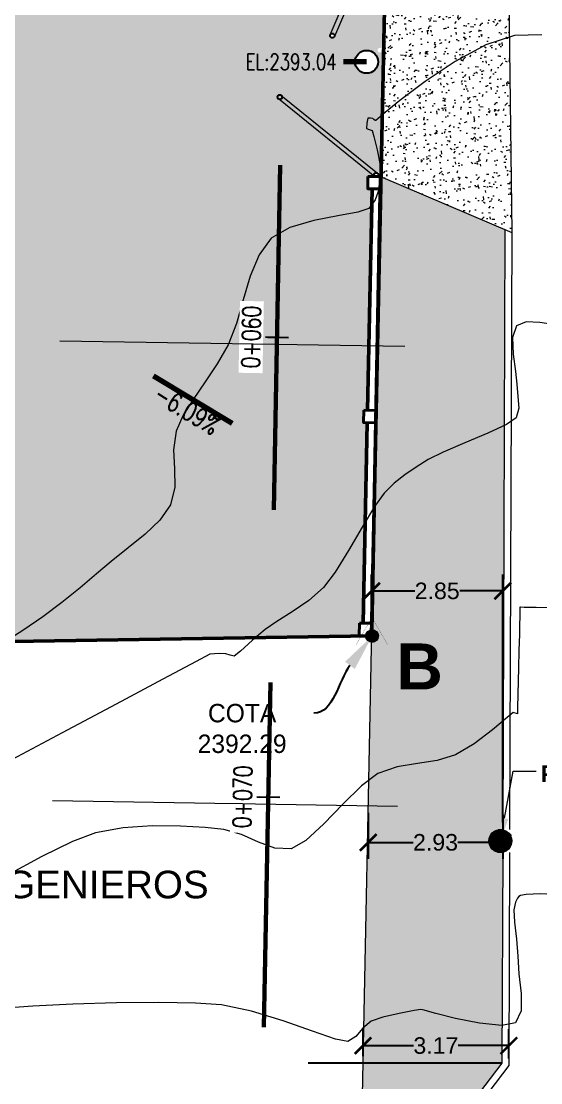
# Model space of a CAD drawing. Header units: metres. Extents: x 0 to 730306, y 0 to 8491524.
# Drawn here: x 729547.86 to 729559.16, y 8491336.63 to 8491359.72 of the extents above; entities that cross this region are included whole.
import ezdxf
from ezdxf import colors
from ezdxf.entities.mleader import LeaderData, LeaderLine
from ezdxf.enums import TextEntityAlignment as Align
from ezdxf.math import Vec2, Vec3

# ---------------------------------------------------------------- set-up
doc = ezdxf.new("R2010")
doc.units = ezdxf.units.M
doc.header["$PDMODE"] = 65
doc.linetypes.add('HIDDEN', pattern=[0.375, 0.25, -0.125])
for name, color, linetype in [('C-ALIG', 9, 'HIDDEN'), ('C-TOPO-MAJR', 9, 'Continuous'), ('C-TOPO-MINR', 8, 'Continuous'), ('C-TOPO-TEXT', 7, 'Continuous'), ('G-Formatos', 7, 'Continuous'), ('LINEAS DE SECCIÓN', 150, 'HIDDEN'), ('manzanas', 2, 'Continuous'), ('VERTICES', 3, 'Continuous')]:
    doc.layers.add(name, color=color, linetype=linetype)
for name, color, linetype, lineweight in [('CALLES', 5, 'Continuous', 18), ('COLUMNAS', 5, 'Continuous', 40), ('ESPINAS', 86, 'Continuous', 0), ('HACH', 7, 'Continuous', 0), ('MUROS', 252, 'Continuous', 50), ('T-POSTE', 7, 'Continuous', 25), ('T-VERTICE', 7, 'Continuous', 20), ('TEX-2', 5, 'Continuous', 5), ('TEXTO', 255, 'Continuous', 0)]:
    doc.layers.add(name, color=color, linetype=linetype, lineweight=lineweight)
doc.styles.add('Arial', font='arial.ttf')
doc.styles.add('Estilo_Generado_4', font='')
doc.styles.add('ROMANS-SP', font='simplex.shx', dxfattribs={"width": 0.75, "height": 1.8, "bigfont": '@extfont2.shx'})
doc.styles.get("Standard").update_dxf_attribs({"font": 'arial.ttf'})
doc.styles.add('Titulo', font='BRITANIC.TTF')
doc.styles.add('VERTICES', font='sanssb__.ttf')
doc.styles.get('Estilo_Generado_4').set_extended_font_data('Arial', bold=True)
doc.dimstyles.new('COTA JCCH', dxfattribs={"dimtxt": 1.8, "dimasz": 1.8, "dimexe": 1.8, "dimexo": 0.75, "dimgap": 0.09, "dimtad": 0, "dimtih": 1, "dimtoh": 1, "dimzin": 0, "dimdsep": 46, "dimtxsty": 'Standard', "dimblk": 'ARCHTICK', "dimcen": 0.09, "dimazin": 0, "dimtfac": 1, "dimtix": 1, "dimtofl": 0, "dimtmove": 0, "dimatfit": 3, "dimfxl": 1, "dimtolj": 1, "dimtzin": 0, "dimarcsym": 0})

# ---------------------------------------------------------------- blocks, each defined once
blk = doc.blocks.new('VERTICE')
at = {"layer": 'T-VERTICE', "lineweight": 5}
blk.add_hatch(color=6, dxfattribs=at).paths.add_polyline_path([(-1.259935754960499, 0, 1), (1.259935754960499, 0, 1)])
at = {"layer": 'T-VERTICE', "lineweight": 9, "const_width": 0.04000000000000001}
blk.add_lwpolyline([(-3.517691455372914, -1.969059891311008), (-0.05358984024242089, 4.030940108690447), (3.410511774890438, -1.96905989131119)], close=True, dxfattribs=at)
at = {"layer": 'T-VERTICE', "color": 10, "lineweight": 5}
blk.add_circle((0, 0), 1.379267573838399, dxfattribs=at)
at = {"layer": 'T-VERTICE', "lineweight": 5}
blk.add_circle((0, 0), 1.259935754960499, dxfattribs=at)
blk = doc.blocks.new('_ArchTick')
at = {"color": 0, "linetype": 'ByBlock', "const_width": 0.15}
blk.add_lwpolyline([(-0.5, -0.5), (0.5, 0.5)], dxfattribs=at)
blk = doc.blocks.new('AeccTickLine')
blk.add_line((0, -0.5), (0, 0.5))
blk = doc.blocks.new('POSTE DE CONCRETO')
at = {"layer": 'T-POSTE', "lineweight": 0}
h = blk.add_hatch(dxfattribs=at)
h.set_pattern_fill('ANSI31', color=256, scale=0.02, angle=135)
h.set_pattern_definition([(180, (0, 0), (-6.938893903907228e-18, -0.0635), [])])
edge = h.paths.add_edge_path()
edge.add_arc((0, 0), 1.728643028095317, 0, 360)
blk.add_circle((0, 0), 1.728643028095317, dxfattribs=at)
blk = doc.blocks.new('*U153', base_point=(729558.2815768316, 8491341.891152075, 2391.801))
at = {"color": 3, "linetype": 'ByBlock', "lineweight": -2, "xscale": 0.1446221087505031, "yscale": 0.1446221087505031, "zscale": 0.1446221087505031}
blk.add_blockref('POSTE DE CONCRETO', (729558.2815768316, 8491341.891152075, 2391.801), dxfattribs=at)
blk = doc.blocks.new('*D180')
at = {"layer": 'Defpoints', "color": 0, "transparency": 16777216}
for p in [(729555.4074041615, 8491342.65279093), (729558.3347450679, 8491342.605860367), (729558.3347450679, 8491341.859118903)]:
    blk.add_point(p, dxfattribs=at)
at = {"layer": 'manzanas', "color": 0, "lineweight": -2, "transparency": 16777216}
for p, q in [((729555.4074041615, 8491342.50279093), (729555.4074041615, 8491341.499118904)), ((729558.3347450679, 8491342.455860367), (729558.3347450679, 8491341.499118904)), ((729555.4074041615, 8491341.859118903), (729556.3824470567, 8491341.859118903)), ((729558.3347450679, 8491341.859118903), (729557.3597021727, 8491341.859118903))]:
    blk.add_line(p, q, dxfattribs=at)
at = {"layer": 'manzanas', "color": 0, "lineweight": -2, "transparency": 16777216, "xscale": 0.36, "yscale": 0.36, "zscale": 0.36, "rotation": 180}
blk.add_blockref('_ArchTick', (729555.4074041615, 8491341.859118903), dxfattribs=at)
at = {"layer": 'manzanas', "color": 0, "lineweight": -2, "transparency": 16777216, "xscale": 0.36, "yscale": 0.36, "zscale": 0.36}
blk.add_blockref('_ArchTick', (729558.3347450679, 8491341.859118903), dxfattribs=at)
at = {"layer": 'manzanas', "color": 0, "transparency": 16777216, "insert": (729556.8710746147, 8491341.859118903), "char_height": 0.36, "attachment_point": 5}
blk.add_mtext('\\A1;2.93', dxfattribs=at)
blk = doc.blocks.new('*D181')
at = {"layer": 'Defpoints', "color": 0, "transparency": 16777216}
for p in [(729558.3330489974, 8491347.32730777), (729555.4818759125, 8491346.35420483), (729558.3330489974, 8491342.141152075)]:
    blk.add_point(p, dxfattribs=at)
at = {"layer": 'manzanas', "color": 0, "lineweight": -2, "transparency": 16777216}
for p, q in [((729555.4818759125, 8491346.50420483), (729555.4818759125, 8491347.68730777)), ((729558.3330489974, 8491342.291152075), (729558.3330489974, 8491347.68730777)), ((729555.4818759125, 8491347.32730777), (729556.4174842831, 8491347.32730777)), ((729558.3330489974, 8491347.32730777), (729557.3974406269, 8491347.32730777))]:
    blk.add_line(p, q, dxfattribs=at)
at = {"layer": 'manzanas', "color": 0, "lineweight": -2, "transparency": 16777216, "xscale": 0.36, "yscale": 0.36, "zscale": 0.36, "rotation": 180}
blk.add_blockref('_ArchTick', (729555.4818759125, 8491347.32730777), dxfattribs=at)
at = {"layer": 'manzanas', "color": 0, "lineweight": -2, "transparency": 16777216, "xscale": 0.36, "yscale": 0.36, "zscale": 0.36}
blk.add_blockref('_ArchTick', (729558.3330489974, 8491347.32730777), dxfattribs=at)
at = {"layer": 'manzanas', "color": 0, "transparency": 16777216, "insert": (729556.907462455, 8491347.32730777), "char_height": 0.36, "attachment_point": 5}
blk.add_mtext('\\A1;2.85', dxfattribs=at)
blk = doc.blocks.new('*D183')
at = {"layer": 'Defpoints', "color": 0, "transparency": 16777216}
for p in [(729558.4643142943, 8491337.439777436), (729555.2945867608, 8491337.05851541), (729558.4643142943, 8491337.007735452)]:
    blk.add_point(p, dxfattribs=at)
at = {"layer": 'manzanas', "color": 0, "lineweight": -2, "transparency": 16777216}
for p, q in [((729555.2945867608, 8491337.208515411), (729555.2945867608, 8491337.799777435)), ((729558.4643142943, 8491337.157735452), (729558.4643142943, 8491337.799777435)), ((729555.2945867608, 8491337.439777436), (729556.3940153297, 8491337.439777436)), ((729558.4643142943, 8491337.439777436), (729557.3648857253, 8491337.439777436))]:
    blk.add_line(p, q, dxfattribs=at)
at = {"layer": 'manzanas', "color": 0, "lineweight": -2, "transparency": 16777216, "xscale": 0.36, "yscale": 0.36, "zscale": 0.36, "rotation": 180}
blk.add_blockref('_ArchTick', (729555.2945867608, 8491337.439777436), dxfattribs=at)
at = {"layer": 'manzanas', "color": 0, "lineweight": -2, "transparency": 16777216, "xscale": 0.36, "yscale": 0.36, "zscale": 0.36}
blk.add_blockref('_ArchTick', (729558.4643142943, 8491337.439777436), dxfattribs=at)
at = {"layer": 'manzanas', "color": 0, "transparency": 16777216, "insert": (729556.8794505275, 8491337.439777436), "char_height": 0.36, "attachment_point": 5}
blk.add_mtext('\\A1;3.17', dxfattribs=at)

msp = doc.modelspace()

# ---------------------------------------------------------------- hatches: boundary and pattern name
at = {"layer": 'HACH', "lineweight": 0}
h = msp.add_hatch(dxfattribs=at)
h.set_pattern_fill('DOTS', color=9, scale=0.25)
h.set_pattern_definition([(0, (-12.8279999998631, 1.75620000064373), (0.1984375, 0.396875), [0, -0.396875])])
h.paths.add_polyline_path([(729547.2669833461, 8491384.6675101), (729543.4360000001, 8491384.726200001), (729542.8813864345, 8491384.654071651, -0.4558277874321096), (729542.4521133472, 8491384.251145585), (729542.2967097978, 8491377.847636836), (729537.5715625843, 8491377.923958207), (729537.0945521041, 8491346.058790432), (729547.1769198076, 8491346.220775755)])
h.paths.add_polyline_path([(729555.9102158223, 8491376.413946858), (729555.8307709415, 8491376.415248234), (729555.8352203812, 8491376.684401039), (729555.9157496744, 8491376.683081904), (729556.0111776064, 8491381.324152865), (729555.9317526502, 8491381.325453915), (729555.9362020898, 8491381.594606718), (729556.0167114587, 8491381.59328791), (729556.0745758137, 8491384.407480486), (729555.7580000001, 8491384.3642), (729548.6580000002, 8491384.646200001), (729547.2669833461, 8491384.6675101), (729547.1769198076, 8491346.220775755), (729555.2117678061, 8491346.349865219), (729555.216362183, 8491346.627785485), (729555.2977367176, 8491346.626452504), (729555.3873908335, 8491350.986717943), (729555.3079459526, 8491350.98801932), (729555.3123953923, 8491351.257172124), (729555.3929246857, 8491351.25585299), (729555.4919632875, 8491356.072526354), (729555.3972291396, 8491356.074078182), (729555.4016785792, 8491356.343230987), (729555.6716418369, 8491356.33880877), (729555.7189821856, 8491358.833623698), (729555.6212083893, 8491358.833623698, -1), (729555.1212083893, 8491358.833623698, -1), (729555.6212083893, 8491358.833623698), (729555.7189821856, 8491358.833623698), (729555.7112618324, 8491359.08575934, -0.9905581058724036), (729555.6112708317, 8491359.086707944, -1.009531893254541), (729555.7112618324, 8491359.08575934), (729555.777762299, 8491361.931276629), (729555.5330394652, 8491361.935285404), (729555.5374889048, 8491362.204438208), (729555.6180181982, 8491362.203119073), (729555.7045027317, 8491366.40923408), (729555.625057851, 8491366.410535457), (729555.6295072905, 8491366.679688262), (729555.710036584, 8491366.678369127), (729555.8090964289, 8491371.496075645), (729555.7296515482, 8491371.497377021), (729555.7341009878, 8491371.766529826), (729555.8146302812, 8491371.765210692)])
h.paths.add_polyline_path([(729554.6763855072, 8491359.402349826, -1), (729554.5763855071, 8491359.402349826, -1)], flags=16)
h.paths.add_polyline_path([(729555.6706803134, 8491356.390764149, -1), (729555.5706803133, 8491356.390764149, -1)], flags=16)
h.paths.add_polyline_path([(729552.5087083448, 8491358.571123699), (729554.8087083448, 8491358.571123699), (729554.8087083448, 8491359.0961237), (729552.5087083448, 8491359.0961237)], flags=24)
h = msp.add_hatch(dxfattribs=at)
h.set_pattern_fill('AR-CONC', color=9, scale=0.003)
h.set_pattern_definition([(49.99999999999999, (-12.8279999998631, 1.75620000064373), (0.546554006988012, -0.04781725661670926), [0.05715000000000001, -0.62865]), (355, (-12.8279999998631, 1.75620000064373), (-0.105730264274908, 0.5731705357171054), [0.04572, -0.50292175251]), (100.4514447, (-12.7824539788631, 1.75221524014373), (0.4408237412710598, 0.5253532557365853), [0.0485700264, -0.5342707337999999]), (46.18420000000001, (-12.8279999998631, 1.90860000064373), (0.8132371226763897, -0.1261269837981814), [0.085725, -0.942975]), (96.63555760999996, (-12.7602302998631, 1.89808950064373), (0.712212402154509, 0.7422783737931646), [0.07285506942, -0.80140682448]), (351.1841511700001, (-12.8279999998631, 1.90860000064373), (0.7122124021949311, 0.742278373756598), [0.06857990121, -0.75437919576]), (21, (-12.7517999998631, 1.87050000064373), (0.4548431738073975, -0.3067955945612628), [0.05715000000000001, -0.62865]), (326.0000000000001, (-12.7517999998631, 1.87050000064373), (0.1854060850429412, 0.5525638983669579), [0.04572, -0.5029199999999999]), (71.45144499999999, (-12.7138964020631, 1.84493370094373), (0.6402492578361485, 0.2457683066577157), [0.04857002640000001, -0.5342698128]), (37.50000000000001, (-12.8279999998631, 1.75620000064373), (0.00926580975177545, 0.2536651166194593), [0, -0.496824, 0, -0.51054, 0, -0.5048250000000001]), (7.499999999999999, (-12.8279999998631, 1.75620000064373), (0.2004589875309172, 0.3005417244543586), [0, -0.291084, 0, -0.485394, 0, -0.192405]), (327.5, (-12.9979259998631, 1.75620000064373), (0.4067717855006142, -0.01718623197802033), [0, -0.1905, 0, -0.59436, 0, -0.78867]), (317.5, (-13.0741259998631, 1.75620000064373), (0.4443875441580541, 0.07627947309999909), [0, -0.24765, 0, -0.394716, 0, -0.56007])])
h.paths.add_polyline_path([(729558.4413175347, 8491361.947438518), (729555.8030138224, 8491361.93153433), (729555.8030027272, 8491361.930863168), (729555.8024605185, 8491361.93087205), (729555.6873397791, 8491356.33205513), (729558.5304255461, 8491355.121633466)])
h = msp.add_hatch(dxfattribs=at)
h.set_pattern_fill('AR-B816', color=256, scale=0.001)
h.set_pattern_definition([(0, (-12.8279999998631, 1.75620000064373), (0, 0.2032), []), (90, (-12.8279999998631, 1.75620000064373), (-0.2032, 0.2032), [0.2032, -0.2032])])
h.paths.add_polyline_path([(729558.3312423077, 8491341.646135055, -0.4740797010154166), (729558.0315768316, 8491341.891152075, -0.47631664911595), (729558.3330294638, 8491342.13580004), (729558.3806572651, 8491355.185396148), (729555.6873397791, 8491356.33205513), (729555.5801339323, 8491351.11817349), (729555.5779092149, 8491350.983597085), (729555.5773670061, 8491350.983605966), (729555.4821791247, 8491346.3542097), (729555.2730545858, 8491335.990799628), (729547.1527730926, 8491335.912915895), (729547.149234716, 8491334.402437525), (729556.3286403941, 8491334.4459405), (729558.3144986295, 8491337.05851541)])
h.paths.add_polyline_path([(729547.1527730926, 8491335.912915895), (729532.9955268209, 8491335.77713006), (729533.0023594924, 8491334.335392753), (729547.149234716, 8491334.402437525)])

# ---------------------------------------------------------------- linework, layer by layer
at = {"lineweight": 5}
for points in [[(729554.5803514838, 8491359.421865685), (729555.6367622624, 8491361.901945543)], [(729555.7292503073, 8491361.86391974), (729554.6721355544, 8491359.382177241)], [(729555.7777590276, 8491361.931136642), (729555.671641836, 8491356.338808721)], [(729558.4413037814, 8491361.948492043), (729558.5304255461, 8491355.121633466)], [(729555.5496383467, 8491356.333279207), (729553.45304343, 8491358.028600328)], [(729553.5093384943, 8491358.110863693), (729555.6124967978, 8491356.411053335)]]:
    msp.add_lwpolyline(points, dxfattribs=at)
for centre in [(729554.6263855072, 8491359.402349826), (729553.4844817993, 8491358.067480002), (729555.5810675713, 8491356.372166272)]:
    msp.add_circle(centre, 0.05)
at = {"color": 7, "linetype": 'Continuous', "lineweight": -3}
for radius in [0.2500000397182686, 0.2500000410755353, 0.2500000170366735]:
    msp.add_circle((729555.3712083893, 8491358.833623698, 2393.03711798403), radius, dxfattribs=at)
at = {"layer": 'C-ALIG', "color": 5, "linetype": 'HIDDEN', "lineweight": 60, "ltscale": 30}
msp.add_line((729554.5620192188, 8491412.827299966), (729552.9309506777, 8491326.92805398), dxfattribs=at)
at = {"layer": 'C-TOPO-MAJR', "color": 3, "linetype": 'Continuous', "lineweight": 9, "elevation": 2392.5}
msp.add_lwpolyline([(729559.4709520687, 8491353.115548484), (729559.1381353452, 8491353.168053098), (729558.8439905269, 8491353.176877894), (729558.6331141143, 8491353.089611411), (729558.5474741808, 8491352.842559842), (729558.5596378556, 8491352.478131209), (729558.610100222, 8491352.103066795), (729558.6393563638, 8491351.82410788), (729558.6620720008, 8491351.559589399), (729558.6830626301, 8491351.305770244), (729558.626866058, 8491351.090951903), (729558.4164523741, 8491350.946548464), (729558.0053810183, 8491350.75535024), (729557.5080069083, 8491350.545783961), (729557.0386849609, 8491350.346276373), (729556.7117700935, 8491350.185254207), (729556.4495186572, 8491350.021912381), (729556.2047703894, 8491349.85439489), (729555.9745605208, 8491349.670324182), (729555.7559242821, 8491349.457322717), (729555.5451321435, 8491349.163023738), (729555.2760237857, 8491348.714579854), (729554.980290864, 8491348.207848195), (729554.6896250334, 8491347.738685867), (729554.435717949, 8491347.40295), (729554.1144724943, 8491347.121460345), (729553.7546659549, 8491346.87268755), (729553.4185787166, 8491346.661162365), (729553.1684911662, 8491346.491415547), (729552.8905651313, 8491346.254037337), (729552.6284356483, 8491346.017640155), (729552.4942653388, 8491345.906440638), (729552.405105774, 8491345.928355712), (729552.3124430015, 8491345.959274314), (729552.1687642446, 8491345.967491288), (729551.9659707817, 8491345.949744193), (729551.6663283476, 8491345.79664192), (729550.942848141, 8491345.410170577), (729549.9278703546, 8491344.866048057), (729548.7537351813, 8491344.239992237), (729547.5527828137, 8491343.607721005)], dxfattribs=at)
at = {"layer": 'C-TOPO-MINR', "color": 84, "linetype": 'Continuous', "lineweight": 0}
for points, elevation in [([(729559.1816754158, 8491359.420778375), (729558.5905977861, 8491359.408819927), (729557.9668041258, 8491359.203379452), (729557.2956324132, 8491358.840858271), (729556.6485933287, 8491358.407973401), (729556.0971975517, 8491357.991441851), (729555.7729992886, 8491357.728264844), (729555.6220805557, 8491357.60088047), (729555.5739683791, 8491357.55969616), (729555.5673786409, 8491357.554306796), (729555.5599207728, 8491357.55890606), (729555.5301745294, 8491357.582757108), (729555.508609524, 8491357.599390477), (729555.455274479, 8491357.605171818), (729555.4005871561, 8491357.605108257), (729555.3805935977, 8491357.496264515), (729555.3713170734, 8491357.382760976), (729555.4310182132, 8491357.359922364), (729555.492864865, 8491357.337145945), (729555.5305675563, 8491357.209026193), (729555.6019402381, 8491356.92017903), (729555.6671125889, 8491356.586900266), (729555.6862142859, 8491356.325485714), (729555.6450136228, 8491356.073327092), (729555.5598281878, 8491355.835530216), (729555.4193878629, 8491355.643244857), (729555.1831854256, 8491355.560884345), (729554.7496537938, 8491355.48485372), (729554.2221224321, 8491355.385265943), (729553.7039208055, 8491355.232233971), (729553.2983783785, 8491354.995870763), (729553.0325889024, 8491354.637262404), (729552.8411863735, 8491354.172985615), (729552.6888106243, 8491353.656389304), (729552.5401014874, 8491353.140822375), (729552.3596987954, 8491352.679633735), (729552.1252443729, 8491352.268894454), (729551.8607900701, 8491351.871827466), (729551.600590758, 8491351.492509488), (729551.3789013074, 8491351.135017237), (729551.2299765887, 8491350.803427424), (729551.1720769285, 8491350.397783874), (729551.1919403591, 8491349.9848475), (729551.2006952633, 8491349.580810903), (729551.1094700241, 8491349.201866668), (729550.8787181345, 8491348.864284124), (729550.557160448, 8491348.559792371), (729550.1883263895, 8491348.267773675), (729549.8157453828, 8491347.96761029), (729549.501619068, 8491347.69688812), (729549.1421981975, 8491347.394122211), (729548.7480526682, 8491347.07675354), (729548.3297523767, 8491346.762223072), (729547.8978672201, 8491346.467971785), (729547.4945313191, 8491346.21074853)], 2393), ([(729559.6012907847, 8491346.959432544), (729559.0572529271, 8491346.96746162), (729558.7985320823, 8491346.970975067), (729558.7154735015, 8491346.971825434), (729558.7044354356, 8491346.971743543), (729558.7032973594, 8491346.963251794), (729558.7038093618, 8491346.924210941), (729558.7048109092, 8491346.89562303), (729558.7030148697, 8491346.77595955), (729558.6994761906, 8491346.582485715), (729558.6939956772, 8491346.385460297), (729558.6838036441, 8491346.034904338), (729558.6729622887, 8491345.656261593), (729558.665533808, 8491345.3749758), (729558.6607699544, 8491345.077034539), (729558.6570746623, 8491344.789514728), (729558.6528704227, 8491344.658701409), (729558.5589077495, 8491344.68535821), (729558.4284707842, 8491344.57240297), (729558.1134187557, 8491344.308370112), (729557.7079142557, 8491344.001838464), (729557.3061198766, 8491343.76138686), (729556.9101282115, 8491343.640603958), (729556.4781561233, 8491343.576968238), (729556.0385526095, 8491343.504893262), (729555.6196666668, 8491343.358792594), (729555.2632016056, 8491343.09297179), (729554.8577403396, 8491342.692474887), (729554.4413977661, 8491342.260808568), (729554.0522887828, 8491341.901479518), (729553.728528287, 8491341.717994424), (729553.3788492456, 8491341.731885653), (729553.02217234, 8491341.866772294), (729552.6531080749, 8491342.03349546), (729552.2662669554, 8491342.142896248), (729551.8627315221, 8491342.184061905), (729551.3258289614, 8491342.214348296), (729550.7120523744, 8491342.2163875), (729550.0778948622, 8491342.172811575), (729549.4798495254, 8491342.066252593), (729548.9741727387, 8491341.876168087), (729548.3095440567, 8491341.549978582), (729547.5620841066, 8491341.145551903)], 2392), ([(729559.7199558819, 8491340.71416074), (729559.144158107, 8491340.739327332), (729558.8398678201, 8491340.727540467), (729558.7172248134, 8491340.701427298), (729558.6838635171, 8491340.682163255), (729558.6520939738, 8491340.64701066), (729558.6069237246, 8491340.560158053), (729558.5773785894, 8491340.394875947), (729558.5877176593, 8491340.126983518), (729558.6342977296, 8491339.753944652), (729558.6582925172, 8491339.38799932), (729558.6834708764, 8491338.998899022), (729558.7304256684, 8491338.574180428), (729558.7301274411, 8491338.193565927), (729558.6135467424, 8491337.936777905), (729558.3147618927, 8491337.876184287), (729557.8302137947, 8491337.926578514), (729557.3030559204, 8491338.032301657), (729556.8764417421, 8491338.137694772), (729556.6935247313, 8491338.187098926), (729556.6233902203, 8491338.209699897), (729556.5534178544, 8491338.229206188), (729556.4041419252, 8491338.204048168), (729556.08171654, 8491338.14011914), (729555.7246669783, 8491338.056165216), (729555.4715185186, 8491337.970932512), (729555.2933642778, 8491337.819318082), (729555.1399575879, 8491337.640394598), (729554.9627912352, 8491337.52954821), (729554.6941874112, 8491337.58289922), (729554.1950267344, 8491337.753889013), (729553.5558979367, 8491337.977900296), (729552.8673897508, 8491338.190315781), (729552.2200909092, 8491338.326518182), (729551.6486965746, 8491338.366713455), (729550.8530075045, 8491338.3804274), (729549.9325547607, 8491338.371402413), (729548.9868694041, 8491338.343380883), (729548.1154824957, 8491338.300105209), (729547.4179250969, 8491338.245317781)], 2391.5), ([(729559.7199558819, 8491340.71416074), (729559.144158107, 8491340.739327332), (729558.8398678201, 8491340.727540467), (729558.7172248134, 8491340.701427298), (729558.6838635171, 8491340.682163255), (729558.6520939738, 8491340.64701066), (729558.6069237246, 8491340.560158053), (729558.5773785894, 8491340.394875947), (729558.5877176593, 8491340.126983518), (729558.6342977296, 8491339.753944652), (729558.6582925172, 8491339.38799932), (729558.6834708764, 8491338.998899022), (729558.7304256684, 8491338.574180428), (729558.7301274411, 8491338.193565927), (729558.6135467424, 8491337.936777905), (729558.3147618927, 8491337.876184287), (729557.8302137947, 8491337.926578514), (729557.3030559204, 8491338.032301657), (729556.8764417421, 8491338.137694772), (729556.6935247313, 8491338.187098926), (729556.6233902203, 8491338.209699897), (729556.5534178544, 8491338.229206188), (729556.4041419252, 8491338.204048168), (729556.08171654, 8491338.14011914), (729555.7246669783, 8491338.056165216), (729555.4715185186, 8491337.970932512), (729555.2933642778, 8491337.819318082), (729555.1399575879, 8491337.640394598), (729554.9627912352, 8491337.52954821), (729554.6941874112, 8491337.58289922), (729554.1950267344, 8491337.753889013), (729553.5558979367, 8491337.977900296), (729552.8673897508, 8491338.190315781), (729552.2200909092, 8491338.326518182), (729551.6486965746, 8491338.366713455), (729550.8530075045, 8491338.3804274), (729549.9325547607, 8491338.371402413), (729548.9868694041, 8491338.343380883), (729548.1154824957, 8491338.300105209), (729547.4179250969, 8491338.245317781)], 2391.5), ([(729559.7199558819, 8491340.71416074), (729559.144158107, 8491340.739327332), (729558.8398678201, 8491340.727540467), (729558.7172248134, 8491340.701427298), (729558.6838635171, 8491340.682163255), (729558.6520939738, 8491340.64701066), (729558.6069237246, 8491340.560158053), (729558.5773785894, 8491340.394875947), (729558.5877176593, 8491340.126983518), (729558.6342977296, 8491339.753944652), (729558.6582925172, 8491339.38799932), (729558.6834708764, 8491338.998899022), (729558.7304256684, 8491338.574180428), (729558.7301274411, 8491338.193565927), (729558.6135467424, 8491337.936777905), (729558.3147618927, 8491337.876184287), (729557.8302137947, 8491337.926578514), (729557.3030559204, 8491338.032301657), (729556.8764417421, 8491338.137694772), (729556.6935247313, 8491338.187098926), (729556.6233902203, 8491338.209699897), (729556.5534178544, 8491338.229206188), (729556.4041419252, 8491338.204048168), (729556.08171654, 8491338.14011914), (729555.7246669783, 8491338.056165216), (729555.4715185186, 8491337.970932512), (729555.2933642778, 8491337.819318082), (729555.1399575879, 8491337.640394598), (729554.9627912352, 8491337.52954821), (729554.6941874112, 8491337.58289922), (729554.1950267344, 8491337.753889013), (729553.5558979367, 8491337.977900296), (729552.8673897508, 8491338.190315781), (729552.2200909092, 8491338.326518182), (729551.6486965746, 8491338.366713455), (729550.8530075045, 8491338.3804274), (729549.9325547607, 8491338.371402413), (729548.9868694041, 8491338.343380883), (729548.1154824957, 8491338.300105209), (729547.4179250969, 8491338.245317781)], 2391.5)]:
    msp.add_lwpolyline(points, dxfattribs=dict(at, elevation=elevation))
at = {"layer": 'CALLES', "lineweight": 13}
for points in [[(729555.6716405124, 8491356.33873897), (729558.5304255461, 8491355.121633466), (729558.4830499965, 8491342.141152075)], [(729558.3806642545, 8491355.187311204), (729558.3330489974, 8491342.141152075)], [(729521.2151580305, 8491335.92620815), (729532.9955268209, 8491335.77713006), (729555.2730545858, 8491335.990799628), (729555.4842503224, 8491346.46336088)], [(729555.3943027669, 8491346.466744669), (729555.3943073412, 8491346.467247484)], [(729558.331224121, 8491341.641152075), (729558.3144986295, 8491337.05851541), (729556.3286403941, 8491334.4459405), (729521.2104685745, 8491334.279508704)], [(729558.48122512, 8491341.641152075), (729558.4643142943, 8491337.007735452), (729556.403305071, 8491334.296292666), (729521.2111794456, 8491334.12951039)]]:
    msp.add_lwpolyline(points, dxfattribs=at)
at = {"layer": 'COLUMNAS'}
for points in [[(729555.4016785792, 8491356.343230987), (729555.6716418368, 8491356.33880877), (729555.6671924016, 8491356.069655947), (729555.3972291396, 8491356.074078182)], [(729555.3123953923, 8491351.257172124), (729555.5823586498, 8491351.252749907), (729555.5779092149, 8491350.983597085), (729555.3079459526, 8491350.98801932)], [(729555.216362183, 8491346.627785485), (729555.4863254405, 8491346.623363268), (729555.4818760054, 8491346.354210446), (729555.2119127434, 8491346.35863268)]]:
    msp.add_lwpolyline(points, close=True, dxfattribs=at)
at = {"layer": 'manzanas'}
msp.add_lwpolyline([(729558.3144986295, 8491337.05851541), (729554.1000337454, 8491337.05851541)], dxfattribs=at)
at = {"layer": 'MUROS'}
for p, q in [((729555.4842503224, 8491346.46336088), (729555.6716418369, 8491356.33880877)), ((729555.3929246857, 8491351.25585299), (729555.4919632875, 8491356.072526354)), ((729555.2977367176, 8491346.626452504), (729555.3873908335, 8491350.986717943)), ((729555.2922192761, 8491346.358115582), (729555.2922028654, 8491346.357317457)), ((729555.2942845199, 8491346.466965575), (729555.29427517, 8491346.46647284))]:
    msp.add_line(p, q, dxfattribs=at)
msp.add_lwpolyline([(729556.2869963892, 8491385.495936397), (729556.5190000001, 8491400.9942), (729538.0210724886, 8491401.27110754), (729537.7890688778, 8491385.772843944), (729537.6890800808, 8491385.774340743), (729537.0945521041, 8491346.058790432), (729555.4821791247, 8491346.3542097)], close=True, dxfattribs=at)
msp.add_lwpolyline([(729537.6890800808, 8491385.774340743), (729537.0945521041, 8491346.058790432), (729555.4821791247, 8491346.3542097), (729556.2869963894, 8491385.495936407), (729537.7890688778, 8491385.772843946)], dxfattribs=at)

# ---------------------------------------------------------------- block references
at = {"layer": 'ESPINAS'}
msp.add_blockref('*U153', (729558.2815768316, 8491341.891152075, 2391.801), dxfattribs=at)
at = {"layer": 'manzanas', "xscale": 0.1, "yscale": 0.1}
msp.add_blockref('VERTICE', (729555.492897006, 8491346.34801746), dxfattribs=at)

# ---------------------------------------------------------------- texts
at = {"color": 7, "linetype": 'Continuous', "lineweight": 5, "attachment_point": 6, "style": 'ROMANS-SP'}
for insert, char_height in [((729554.7212083209, 8491358.833623698, 2393.03711798403), 0.350000055605576), ((729554.7212083201, 8491358.833623698, 2393.03711798403), 0.3500000575057494), ((729554.7212083346, 8491358.833623698, 2393.03711798403), 0.3500000238513428)]:
    msp.add_mtext('{\\C2;EL:2393.04}', dxfattribs=dict(at, insert=insert, char_height=char_height))
at = {"layer": 'C-TOPO-TEXT', "color": 7, "linetype": 'Continuous', "lineweight": 5, "attachment_point": 8, "style": 'ROMANS-SP'}
for insert, char_height, rotation in [((729551.3607866243, 8491351.099591723), 0.4000000635492297, 328.9465454236569), ((729551.3607866233, 8491351.09959172), 0.4000000657208564, 328.9465453715491), ((729551.3607866358, 8491351.099591743), 0.4000000272586775, 328.9465454075102)]:
    msp.add_mtext('{\\C2;-6.09%}', dxfattribs=dict(at, insert=insert, char_height=char_height, rotation=rotation))
at = {"layer": 'TEX-2', "lineweight": 9, "style": 'Arial'}
msp.add_text('COLEGIO DE INGENIEROS', height=0.6, dxfattribs=at).set_placement((729541.2264580212, 8491340.643901845, -2393.5))
at = {"layer": 'VERTICES', "style": 'VERTICES'}
msp.add_text('B', height=1, dxfattribs=at).set_placement((729556.5266877793, 8491345.685508694), align=Align.MIDDLE)

# ---------------------------------------------------------------- dimensions: what is measured, and where the dimension line sits
at = {"layer": 'manzanas'}
for base, p1, p2, picture, middle in [((729558.3330489974, 8491347.32730777), (729555.4818759125, 8491346.35420483), (729558.3330489974, 8491342.141152075), '*D181', (729556.907462455, 8491347.32730777)), ((729558.3347450679, 8491341.859118903), (729555.4074041615, 8491342.65279093), (729558.3347450679, 8491342.605860367), '*D180', (729556.8710746147, 8491341.859118903)), ((729558.4643142943, 8491337.439777436), (729555.2945867608, 8491337.05851541), (729558.4643142943, 8491337.007735452), '*D183', (729556.8794505275, 8491337.439777436))]:
    dim = msp.add_linear_dim(base=base, p1=p1, p2=p2, dimstyle='COTA JCCH', dxfattribs=at)
    dim.commit()
    dim.dimension.update_dxf_attribs({"geometry": picture, "text_midpoint": middle})

# ---------------------------------------------------------------- leaders
at = {"color": 10, "linetype": 'Continuous', "lineweight": -3}
for points, override in [([(729555.3712083893, 8491358.833623698, 2393.03711798403), (729555.2212084004, 8491358.833623698, 2393.03711798403), (729554.8712083448, 8491358.833623698, 2393.03711798403)], {"dimscale": 1, "dimasz": 0.350000055605576, "dimtxsty": 'Standard', "dimclrd": 10, "dimlwd": 65535}), ([(729555.3712083893, 8491358.833623698, 2393.03711798403), (729555.2212084023, 8491358.833623698, 2393.03711798403), (729554.8712083448, 8491358.833623698, 2393.03711798403)], {"dimscale": 1, "dimasz": 0.3500000575057494, "dimtxsty": 'Standard', "dimclrd": 10, "dimlwd": 65535}), ([(729555.3712083893, 8491358.833623698, 2393.03711798403), (729555.2212083687, 8491358.833623698, 2393.03711798403), (729554.8712083448, 8491358.833623698, 2393.03711798403)], {"dimscale": 1, "dimasz": 0.3500000238513428, "dimtxsty": 'Standard', "dimclrd": 10, "dimlwd": 65535})]:
    msp.add_leader(points, dimstyle='COTA JCCH', override=override, dxfattribs=at)
at = {"layer": 'C-TOPO-TEXT', "color": 1, "linetype": 'Continuous', "lineweight": -3}
for points, override in [([(729552.4496001144, 8491350.969263038), (729550.7362270049, 8491352.000938306)], {"dimscale": 1, "dimasz": 0.4000000635492297, "dimclrd": 1, "dimlwd": 65535}), ([(729552.4496001194, 8491350.969263036), (729550.7362270011, 8491352.000938311)], {"dimscale": 1, "dimasz": 0.4000000657208564, "dimclrd": 1, "dimlwd": 65535}), ([(729552.4496000271, 8491350.96926307), (729550.7362270734, 8491352.000938244)], {"dimscale": 1, "dimasz": 0.4000000272586775, "dimclrd": 1, "dimlwd": 65535})]:
    msp.add_leader(points, dimstyle='COTA JCCH', override=override, dxfattribs=at)
at = {"layer": 'TEX-2', "lineweight": 9}
ml = msp.add_multileader_mtext('Standard', dxfattribs=at)
ml.set_content('{\\H1.44x;\\C1;POSTE\\H0.69444x; }', color=2, style='Estilo_Generado_4')
ml.set_leader_properties(color=5, linetype='ByLayer', lineweight=-1)
ml.build(insert=Vec2(0, 0))
ml.multileader.update_dxf_attribs({"dogleg_length": 2.5, "arrow_head_size": 0.5, "scale": 0.2})
ctx = ml.context
ctx.base_point, ctx.scale, ctx.char_height, ctx.arrow_head_size, ctx.landing_gap_size, ctx.plane_origin = Vec3(729559.0599608908, 8491343.40779654, 2391.801), 0.2, 0.25, 0.5, 0.1, Vec3(729558.2815768316, 8491341.891152075, 2391.801)
notes = []
notes.append((ctx, [(0, (1, 1, 0), (729558.5599608908, 8491343.40779654, 2391.801), (1, 0), 0.5, [(0, [(729558.2815768316, 8491341.891152075, 2391.801)], 0, [])])]))
ctx.mtext.insert, ctx.mtext.flow_direction = Vec3(729559.1599608908, 8491343.535988899, 2391.801), 5
at = {"layer": 'TEXTO', "lineweight": 5}
ml = msp.add_multileader_mtext('Standard', dxfattribs=at)
ml.set_content('{\\C255;COTA\\P2392.29}', color=1, style='Titulo')
ml.set_leader_properties()
ml.build(insert=Vec2(0, 0))
ml.multileader.update_dxf_attribs({"leader_type": 2, "has_text_frame": 1, "arrow_head_size": 0.8, "scale": 0.2})
ctx = ml.context
ctx.base_point, ctx.scale, ctx.char_height, ctx.arrow_head_size, ctx.landing_gap_size, ctx.plane_origin = Vec3(729551.1080742049, 8491344.667401034), 0.2, 0.4, 0.8, 0.4, Vec3(729555.492897006, 8491346.34801746)
ctx.text_align_type = 1
notes.append((ctx, [(1, (1, 1, 0), (729555.8230925199, 8491344.667401034), (-1, 0), 1.6, [(0, [(729555.492897006, 8491346.34801746)], 0, [])])]))
ctx.mtext.insert, ctx.mtext.alignment, ctx.mtext.flow_direction = Vec3(729552.6655833625, 8491344.870770998), 2, 5
for ctx, leaders in notes:
    for number, flags, end, landing, length, lines in leaders:
        leader = LeaderData()
        leader.index, (leader.has_last_leader_line, leader.has_dogleg_vector, leader.attachment_direction) = number, flags
        leader.last_leader_point, leader.dogleg_vector, leader.dogleg_length = Vec3(end), Vec3(landing), length
        for number, points, colour, breaks in lines:
            line = LeaderLine()
            line.index, line.vertices, line.color, line.breaks = number, Vec3.list(points), colors.encode_raw_color(colour), breaks
            leader.lines.append(line)
        ctx.leaders.append(leader)

# ---------------------------------------------------------------- next in the draw order: texts
at = {"layer": 'G-Formatos', "color": 2, "linetype": 'Continuous', "lineweight": 9, "char_height": 0.4000000272586775, "width": 1.442857241183086, "attachment_point": 8, "rotation": 88.91218935255424, "style": 'ROMANS-SP', "bg_fill": 3, "box_fill_scale": 1.15, "bg_fill_color": 256, "bg_fill_true_color": 13158600, "bg_fill_transparency": 0}
for s, insert in [('{\\C2;0+060}', (729553.0629998655, 8491352.844948051)), ('{\\C2;0+070}', (729552.8731524971, 8491342.846750315))]:
    msp.add_mtext(s, dxfattribs=dict(at, insert=insert))

# ---------------------------------------------------------------- next in the draw order: linework, layer by layer
at = {"layer": 'C-ALIG', "color": 5, "linetype": 'HIDDEN', "lineweight": 60, "ltscale": 30}
msp.add_line((729554.5620192188, 8491412.827299966), (729552.9309506777, 8491326.92805398), dxfattribs=at)
at = {"layer": 'C-TOPO-MAJR', "color": 3, "linetype": 'Continuous', "lineweight": 9, "elevation": 2392.5}
msp.add_lwpolyline([(729559.4709520687, 8491353.115548484), (729559.1381353452, 8491353.168053098), (729558.8439905269, 8491353.176877894), (729558.6331141143, 8491353.089611411), (729558.5474741808, 8491352.842559842), (729558.5596378556, 8491352.478131209), (729558.610100222, 8491352.103066795), (729558.6393563638, 8491351.82410788), (729558.6620720008, 8491351.559589399), (729558.6830626301, 8491351.305770244), (729558.626866058, 8491351.090951903), (729558.4164523741, 8491350.946548464), (729558.0053810183, 8491350.75535024), (729557.5080069083, 8491350.545783961), (729557.0386849609, 8491350.346276373), (729556.7117700935, 8491350.185254207), (729556.4495186572, 8491350.021912381), (729556.2047703894, 8491349.85439489), (729555.9745605208, 8491349.670324182), (729555.7559242821, 8491349.457322717), (729555.5451321435, 8491349.163023738), (729555.2760237857, 8491348.714579854), (729554.980290864, 8491348.207848195), (729554.6896250334, 8491347.738685867), (729554.435717949, 8491347.40295), (729554.1144724943, 8491347.121460345), (729553.7546659549, 8491346.87268755), (729553.4185787166, 8491346.661162365), (729553.1684911662, 8491346.491415547), (729552.8905651313, 8491346.254037337), (729552.6284356483, 8491346.017640155), (729552.4942653388, 8491345.906440638), (729552.405105774, 8491345.928355712), (729552.3124430015, 8491345.959274314), (729552.1687642446, 8491345.967491288), (729551.9659707817, 8491345.949744193), (729551.6663283476, 8491345.79664192), (729550.942848141, 8491345.410170577), (729549.9278703546, 8491344.866048057), (729548.7537351813, 8491344.239992237), (729547.5527828137, 8491343.607721005)], dxfattribs=at)
at = {"layer": 'C-TOPO-MINR', "color": 84, "linetype": 'Continuous', "lineweight": 0}
for points, elevation in [([(729559.1816754158, 8491359.420778375), (729558.5905977861, 8491359.408819927), (729557.9668041258, 8491359.203379452), (729557.2956324132, 8491358.840858271), (729556.6485933287, 8491358.407973401), (729556.0971975517, 8491357.991441851), (729555.7729992886, 8491357.728264844), (729555.6220805557, 8491357.60088047), (729555.5739683791, 8491357.55969616), (729555.5673786409, 8491357.554306796), (729555.5599207728, 8491357.55890606), (729555.5301745294, 8491357.582757108), (729555.508609524, 8491357.599390477), (729555.455274479, 8491357.605171818), (729555.4005871561, 8491357.605108257), (729555.3805935977, 8491357.496264515), (729555.3713170734, 8491357.382760976), (729555.4310182132, 8491357.359922364), (729555.492864865, 8491357.337145945), (729555.5305675563, 8491357.209026193), (729555.6019402381, 8491356.92017903), (729555.6671125889, 8491356.586900266), (729555.6862142859, 8491356.325485714), (729555.6450136228, 8491356.073327092), (729555.5598281878, 8491355.835530216), (729555.4193878629, 8491355.643244857), (729555.1831854256, 8491355.560884345), (729554.7496537938, 8491355.48485372), (729554.2221224321, 8491355.385265943), (729553.7039208055, 8491355.232233971), (729553.2983783785, 8491354.995870763), (729553.0325889024, 8491354.637262404), (729552.8411863735, 8491354.172985615), (729552.6888106243, 8491353.656389304), (729552.5401014874, 8491353.140822375), (729552.3596987954, 8491352.679633735), (729552.1252443729, 8491352.268894454), (729551.8607900701, 8491351.871827466), (729551.600590758, 8491351.492509488), (729551.3789013074, 8491351.135017237), (729551.2299765887, 8491350.803427424), (729551.1720769285, 8491350.397783874), (729551.1919403591, 8491349.9848475), (729551.2006952633, 8491349.580810903), (729551.1094700241, 8491349.201866668), (729550.8787181345, 8491348.864284124), (729550.557160448, 8491348.559792371), (729550.1883263895, 8491348.267773675), (729549.8157453828, 8491347.96761029), (729549.501619068, 8491347.69688812), (729549.1421981975, 8491347.394122211), (729548.7480526682, 8491347.07675354), (729548.3297523767, 8491346.762223072), (729547.8978672201, 8491346.467971785), (729547.4945313191, 8491346.21074853)], 2393), ([(729559.6012907847, 8491346.959432544), (729559.0572529271, 8491346.96746162), (729558.7985320823, 8491346.970975067), (729558.7154735015, 8491346.971825434), (729558.7044354356, 8491346.971743543), (729558.7032973594, 8491346.963251794), (729558.7038093618, 8491346.924210941), (729558.7048109092, 8491346.89562303), (729558.7030148697, 8491346.77595955), (729558.6994761906, 8491346.582485715), (729558.6939956772, 8491346.385460297), (729558.6838036441, 8491346.034904338), (729558.6729622887, 8491345.656261593), (729558.665533808, 8491345.3749758), (729558.6607699544, 8491345.077034539), (729558.6570746623, 8491344.789514728), (729558.6528704227, 8491344.658701409), (729558.5589077495, 8491344.68535821), (729558.4284707842, 8491344.57240297), (729558.1134187557, 8491344.308370112), (729557.7079142557, 8491344.001838464), (729557.3061198766, 8491343.76138686), (729556.9101282115, 8491343.640603958), (729556.4781561233, 8491343.576968238), (729556.0385526095, 8491343.504893262), (729555.6196666668, 8491343.358792594), (729555.2632016056, 8491343.09297179), (729554.8577403396, 8491342.692474887), (729554.4413977661, 8491342.260808568), (729554.0522887828, 8491341.901479518), (729553.728528287, 8491341.717994424), (729553.3788492456, 8491341.731885653), (729553.02217234, 8491341.866772294), (729552.6531080749, 8491342.03349546), (729552.2662669554, 8491342.142896248), (729551.8627315221, 8491342.184061905), (729551.3258289614, 8491342.214348296), (729550.7120523744, 8491342.2163875), (729550.0778948622, 8491342.172811575), (729549.4798495254, 8491342.066252593), (729548.9741727387, 8491341.876168087), (729548.3095440567, 8491341.549978582), (729547.5620841066, 8491341.145551903)], 2392)]:
    msp.add_lwpolyline(points, dxfattribs=dict(at, elevation=elevation))
at = {"layer": 'LINEAS DE SECCIÓN', "color": 150, "linetype": 'HIDDEN', "lineweight": 20, "ltscale": 30}
for points in [[(729567.4503546426, 8491352.461005695), (729540.4538237278, 8491352.893808844), (729536.4543376663, 8491352.957927829)], [(729567.2900571806, 8491342.46229054), (729540.2935262658, 8491342.895093689), (729536.2940402043, 8491342.959212674)]]:
    msp.add_lwpolyline(points, dxfattribs=at)

# ---------------------------------------------------------------- next in the draw order: block references
at = {"layer": 'G-Formatos', "color": 3, "linetype": 'Continuous', "lineweight": 9, "extrusion": (-1.224426085515934e-16, 2.324959720045302e-18, -1), "xscale": 0.5000000340733469, "yscale": 0.5000000340733469, "zscale": 0.5000000340733469, "rotation": 271.0878106474457}
for p in [(-729553.4229350084, 8491352.838113546), (-729553.2330876401, 8491342.83991581)]:
    msp.add_blockref('AeccTickLine', p, dxfattribs=at)
at = {"layer": 'G-Formatos', "color": 3, "linetype": 'Continuous', "lineweight": 9, "extrusion": (-1.224426085515934e-16, 2.324959720045299e-18, -1), "xscale": 0.4000000272586775, "yscale": 0.4000000272586775, "zscale": 0.4000000272586775, "rotation": 271.0878106474457}
for p in [(-729553.4229350084, 8491352.838113546), (-729553.2330876401, 8491342.83991581)]:
    msp.add_blockref('AeccTickLine', p, dxfattribs=at)

# ---------------------------------------------------------------- next in the draw order: texts
at = {"layer": 'G-Formatos', "color": 2, "linetype": 'Continuous', "lineweight": 9, "char_height": 0.4000000657208564, "width": 1.442857379921661, "attachment_point": 8, "rotation": 88.91218935255424, "style": 'ROMANS-SP', "bg_fill": 3, "box_fill_scale": 1.15, "bg_fill_color": 256, "bg_fill_true_color": 13158600, "bg_fill_transparency": 0}
for s, insert in [('{\\C2;0+060}', (729553.0629998309, 8491352.844948053)), ('{\\C2;0+070}', (729552.8731524625, 8491342.846750317))]:
    msp.add_mtext(s, dxfattribs=dict(at, insert=insert))

# ---------------------------------------------------------------- next in the draw order: linework, layer by layer
at = {"layer": 'C-ALIG', "color": 5, "linetype": 'HIDDEN', "lineweight": 60, "ltscale": 30}
msp.add_line((729554.5620192188, 8491412.827299966), (729552.9309506777, 8491326.92805398), dxfattribs=at)
at = {"layer": 'C-TOPO-MAJR', "color": 3, "linetype": 'Continuous', "lineweight": 9, "elevation": 2392.5}
msp.add_lwpolyline([(729559.4709520687, 8491353.115548484), (729559.1381353452, 8491353.168053098), (729558.8439905269, 8491353.176877894), (729558.6331141143, 8491353.089611411), (729558.5474741808, 8491352.842559842), (729558.5596378556, 8491352.478131209), (729558.610100222, 8491352.103066795), (729558.6393563638, 8491351.82410788), (729558.6620720008, 8491351.559589399), (729558.6830626301, 8491351.305770244), (729558.626866058, 8491351.090951903), (729558.4164523741, 8491350.946548464), (729558.0053810183, 8491350.75535024), (729557.5080069083, 8491350.545783961), (729557.0386849609, 8491350.346276373), (729556.7117700935, 8491350.185254207), (729556.4495186572, 8491350.021912381), (729556.2047703894, 8491349.85439489), (729555.9745605208, 8491349.670324182), (729555.7559242821, 8491349.457322717), (729555.5451321435, 8491349.163023738), (729555.2760237857, 8491348.714579854), (729554.980290864, 8491348.207848195), (729554.6896250334, 8491347.738685867), (729554.435717949, 8491347.40295), (729554.1144724943, 8491347.121460345), (729553.7546659549, 8491346.87268755), (729553.4185787166, 8491346.661162365), (729553.1684911662, 8491346.491415547), (729552.8905651313, 8491346.254037337), (729552.6284356483, 8491346.017640155), (729552.4942653388, 8491345.906440638), (729552.405105774, 8491345.928355712), (729552.3124430015, 8491345.959274314), (729552.1687642446, 8491345.967491288), (729551.9659707817, 8491345.949744193), (729551.6663283476, 8491345.79664192), (729550.942848141, 8491345.410170577), (729549.9278703546, 8491344.866048057), (729548.7537351813, 8491344.239992237), (729547.5527828137, 8491343.607721005)], dxfattribs=at)
at = {"layer": 'C-TOPO-MINR', "color": 84, "linetype": 'Continuous', "lineweight": 0}
for points, elevation in [([(729559.1816754158, 8491359.420778375), (729558.5905977861, 8491359.408819927), (729557.9668041258, 8491359.203379452), (729557.2956324132, 8491358.840858271), (729556.6485933287, 8491358.407973401), (729556.0971975517, 8491357.991441851), (729555.7729992886, 8491357.728264844), (729555.6220805557, 8491357.60088047), (729555.5739683791, 8491357.55969616), (729555.5673786409, 8491357.554306796), (729555.5599207728, 8491357.55890606), (729555.5301745294, 8491357.582757108), (729555.508609524, 8491357.599390477), (729555.455274479, 8491357.605171818), (729555.4005871561, 8491357.605108257), (729555.3805935977, 8491357.496264515), (729555.3713170734, 8491357.382760976), (729555.4310182132, 8491357.359922364), (729555.492864865, 8491357.337145945), (729555.5305675563, 8491357.209026193), (729555.6019402381, 8491356.92017903), (729555.6671125889, 8491356.586900266), (729555.6862142859, 8491356.325485714), (729555.6450136228, 8491356.073327092), (729555.5598281878, 8491355.835530216), (729555.4193878629, 8491355.643244857), (729555.1831854256, 8491355.560884345), (729554.7496537938, 8491355.48485372), (729554.2221224321, 8491355.385265943), (729553.7039208055, 8491355.232233971), (729553.2983783785, 8491354.995870763), (729553.0325889024, 8491354.637262404), (729552.8411863735, 8491354.172985615), (729552.6888106243, 8491353.656389304), (729552.5401014874, 8491353.140822375), (729552.3596987954, 8491352.679633735), (729552.1252443729, 8491352.268894454), (729551.8607900701, 8491351.871827466), (729551.600590758, 8491351.492509488), (729551.3789013074, 8491351.135017237), (729551.2299765887, 8491350.803427424), (729551.1720769285, 8491350.397783874), (729551.1919403591, 8491349.9848475), (729551.2006952633, 8491349.580810903), (729551.1094700241, 8491349.201866668), (729550.8787181345, 8491348.864284124), (729550.557160448, 8491348.559792371), (729550.1883263895, 8491348.267773675), (729549.8157453828, 8491347.96761029), (729549.501619068, 8491347.69688812), (729549.1421981975, 8491347.394122211), (729548.7480526682, 8491347.07675354), (729548.3297523767, 8491346.762223072), (729547.8978672201, 8491346.467971785), (729547.4945313191, 8491346.21074853)], 2393), ([(729559.6012907847, 8491346.959432544), (729559.0572529271, 8491346.96746162), (729558.7985320823, 8491346.970975067), (729558.7154735015, 8491346.971825434), (729558.7044354356, 8491346.971743543), (729558.7032973594, 8491346.963251794), (729558.7038093618, 8491346.924210941), (729558.7048109092, 8491346.89562303), (729558.7030148697, 8491346.77595955), (729558.6994761906, 8491346.582485715), (729558.6939956772, 8491346.385460297), (729558.6838036441, 8491346.034904338), (729558.6729622887, 8491345.656261593), (729558.665533808, 8491345.3749758), (729558.6607699544, 8491345.077034539), (729558.6570746623, 8491344.789514728), (729558.6528704227, 8491344.658701409), (729558.5589077495, 8491344.68535821), (729558.4284707842, 8491344.57240297), (729558.1134187557, 8491344.308370112), (729557.7079142557, 8491344.001838464), (729557.3061198766, 8491343.76138686), (729556.9101282115, 8491343.640603958), (729556.4781561233, 8491343.576968238), (729556.0385526095, 8491343.504893262), (729555.6196666668, 8491343.358792594), (729555.2632016056, 8491343.09297179), (729554.8577403396, 8491342.692474887), (729554.4413977661, 8491342.260808568), (729554.0522887828, 8491341.901479518), (729553.728528287, 8491341.717994424), (729553.3788492456, 8491341.731885653), (729553.02217234, 8491341.866772294), (729552.6531080749, 8491342.03349546), (729552.2662669554, 8491342.142896248), (729551.8627315221, 8491342.184061905), (729551.3258289614, 8491342.214348296), (729550.7120523744, 8491342.2163875), (729550.0778948622, 8491342.172811575), (729549.4798495254, 8491342.066252593), (729548.9741727387, 8491341.876168087), (729548.3095440567, 8491341.549978582), (729547.5620841066, 8491341.145551903)], 2392)]:
    msp.add_lwpolyline(points, dxfattribs=dict(at, elevation=elevation))
at = {"layer": 'LINEAS DE SECCIÓN', "color": 150, "linetype": 'HIDDEN', "lineweight": 20, "ltscale": 30}
for points in [[(729567.4503546426, 8491352.461005695), (729540.4538237278, 8491352.893808844), (729536.4543376663, 8491352.957927829)], [(729567.2900571806, 8491342.46229054), (729540.2935262658, 8491342.895093689), (729536.2940402043, 8491342.959212674)]]:
    msp.add_lwpolyline(points, dxfattribs=at)

# ---------------------------------------------------------------- next in the draw order: block references
at = {"layer": 'G-Formatos', "color": 3, "linetype": 'Continuous', "lineweight": 9, "extrusion": (-1.224426085515934e-16, 2.324959720045296e-18, -1), "xscale": 0.5000000821510705, "yscale": 0.5000000821510705, "zscale": 0.5000000821510705, "rotation": 271.0878106474457}
for p in [(-729553.4229350084, 8491352.838113546), (-729553.2330876401, 8491342.83991581)]:
    msp.add_blockref('AeccTickLine', p, dxfattribs=at)
at = {"layer": 'G-Formatos', "color": 3, "linetype": 'Continuous', "lineweight": 9, "extrusion": (-1.224426085515934e-16, 2.324959720045299e-18, -1), "xscale": 0.4000000657208567, "yscale": 0.4000000657208567, "zscale": 0.4000000657208567, "rotation": 271.0878106474457}
for p in [(-729553.4229350084, 8491352.838113546), (-729553.2330876401, 8491342.83991581)]:
    msp.add_blockref('AeccTickLine', p, dxfattribs=at)

# ---------------------------------------------------------------- next in the draw order: texts
at = {"layer": 'G-Formatos', "color": 2, "linetype": 'Continuous', "lineweight": 9, "char_height": 0.4000000635492297, "width": 1.442857372088293, "attachment_point": 8, "rotation": 88.91218935255424, "style": 'ROMANS-SP', "bg_fill": 3, "box_fill_scale": 1.15, "bg_fill_color": 256, "bg_fill_true_color": 13158600, "bg_fill_transparency": 0}
for s, insert in [('{\\C2;0+060}', (729553.0629998329, 8491352.844948053)), ('{\\C2;0+070}', (729552.8731524645, 8491342.846750317))]:
    msp.add_mtext(s, dxfattribs=dict(at, insert=insert))

# ---------------------------------------------------------------- next in the draw order: linework, layer by layer
at = {"layer": 'LINEAS DE SECCIÓN', "color": 150, "linetype": 'HIDDEN', "lineweight": 20, "ltscale": 30}
for points in [[(729567.4503546426, 8491352.461005695), (729540.4538237278, 8491352.893808844), (729536.4543376663, 8491352.957927829)], [(729567.2900571806, 8491342.46229054), (729540.2935262658, 8491342.895093689), (729536.2940402043, 8491342.959212674)]]:
    msp.add_lwpolyline(points, dxfattribs=at)

# ---------------------------------------------------------------- next in the draw order: block references
at = {"layer": 'G-Formatos', "color": 3, "linetype": 'Continuous', "lineweight": 9, "extrusion": (-1.224426085515934e-16, 2.324959720045291e-18, -1), "xscale": 0.5000000794365371, "yscale": 0.5000000794365371, "zscale": 0.5000000794365371, "rotation": 271.0878106474457}
for p in [(-729553.4229350084, 8491352.838113546), (-729553.2330876401, 8491342.83991581)]:
    msp.add_blockref('AeccTickLine', p, dxfattribs=at)
at = {"layer": 'G-Formatos', "color": 3, "linetype": 'Continuous', "lineweight": 9, "extrusion": (-1.224426085515934e-16, 2.3249597200453e-18, -1), "xscale": 0.4000000635492297, "yscale": 0.4000000635492297, "zscale": 0.4000000635492297, "rotation": 271.0878106474457}
for p in [(-729553.4229350084, 8491352.838113546), (-729553.2330876401, 8491342.83991581)]:
    msp.add_blockref('AeccTickLine', p, dxfattribs=at)

doc.saveas('drawing.dxf')
